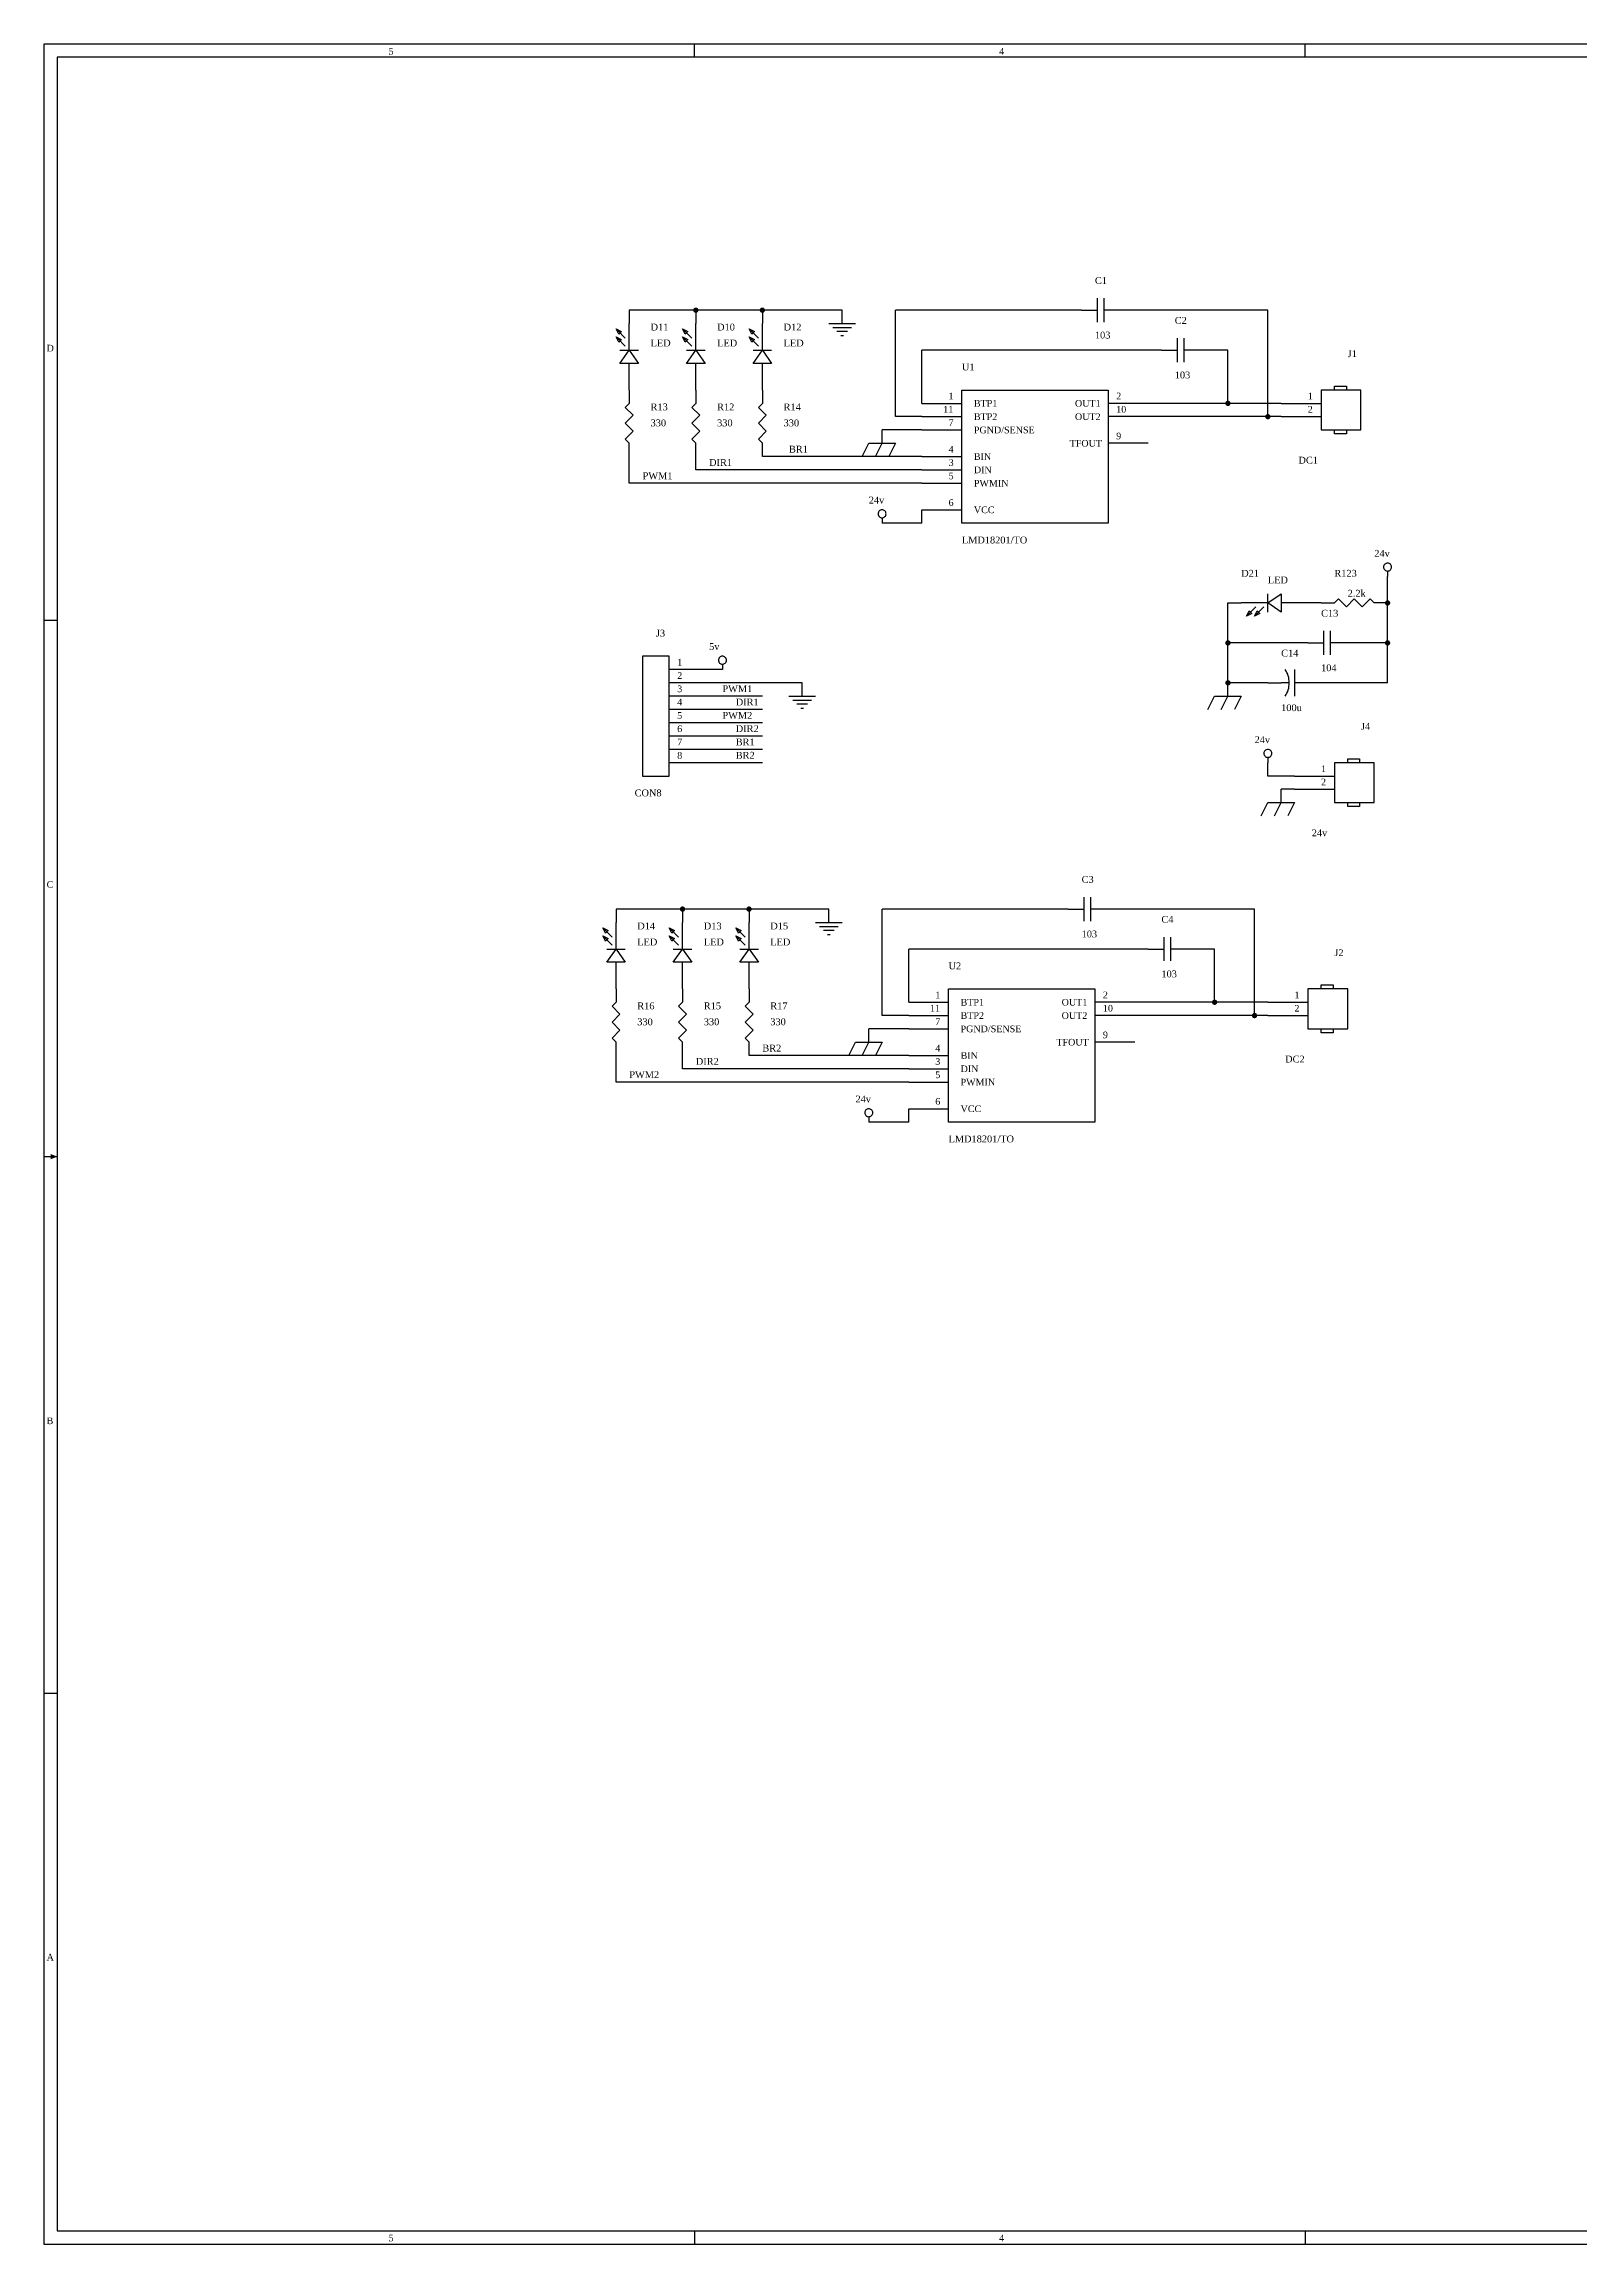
# Model space of a CAD drawing. Extents: x -3 to 593, y 3 to 422.
# Drawn here: x -2.5 to 290.6, y 2.5 to 422.4 of the extents above; entities that cross this region are included whole.
import ezdxf

# ---------------------------------------------------------------- set-up
doc = ezdxf.new("R2010")
doc.units = 0
doc.header["$MEASUREMENT"] = 0
for name, color, linetype in [('PARTS', 7, 'Continuous'), ('PARTTEXT', 7, 'Continuous'), ('TITLE', 7, 'Continuous'), ('WIRE', 7, 'Continuous'), ('WIRETEXT', 7, 'Continuous')]:
    doc.layers.add(name, color=color, linetype=linetype)
doc.styles.get("Standard").update_dxf_attribs({"font": 'times_0.ttf'})

msp = doc.modelspace()

# ---------------------------------------------------------------- linework, layer by layer
at = {"layer": 'PARTS'}
for p, q in [((109.22, 371.602), (109.22, 369.062)), ((121.92, 371.602), (121.92, 369.062)), ((134.62, 371.602), (134.62, 369.062)), ((195.58, 371.602), (198.12, 371.602)), ((203.2, 371.602), (200.66, 371.602)), ((210.82, 363.982), (213.36, 363.982)), ((218.44, 363.982), (215.9, 363.982)), ((109.22, 356.362), (109.22, 358.902)), ((121.92, 356.362), (121.92, 358.902)), ((134.62, 356.362), (134.62, 358.902)), ((109.22, 356.362), (109.22, 353.822)), ((121.92, 356.362), (121.92, 353.822)), ((134.62, 356.362), (134.62, 353.822)), ((165.1, 353.822), (172.72, 353.822)), ((208.28, 353.822), (200.66, 353.822)), ((233.68, 353.822), (241.3, 353.822)), ((165.1, 351.282), (172.72, 351.282)), ((165.1, 348.742), (172.72, 348.742)), ((208.28, 351.282), (200.66, 351.282)), ((233.68, 351.282), (241.3, 351.282)), ((109.22, 343.662), (109.22, 346.202)), ((121.92, 343.662), (121.92, 346.202)), ((134.62, 343.662), (134.62, 346.202)), ((208.28, 346.202), (200.66, 346.202)), ((165.1, 343.662), (172.72, 343.662)), ((165.1, 341.122), (172.72, 341.122)), ((165.1, 338.582), (172.72, 338.582)), ((165.1, 333.502), (172.72, 333.502)), ((223.52, 315.722), (226.06, 315.722)), ((238.76, 315.722), (236.22, 315.722)), ((241.3, 315.722), (243.84, 315.722)), ((254, 315.722), (251.46, 315.722)), ((238.76, 308.102), (241.3, 308.102)), ((246.38, 308.102), (243.84, 308.102)), ((124.46, 303.022), (116.84, 303.022)), ((124.46, 300.482), (116.84, 300.482)), ((231.14, 300.482), (233.68, 300.482)), ((238.76, 300.482), (236.22, 300.482)), ((124.46, 297.942), (116.84, 297.942)), ((124.46, 295.402), (116.84, 295.402)), ((124.46, 292.862), (116.84, 292.862)), ((124.46, 290.322), (116.84, 290.322)), ((124.46, 287.782), (116.84, 287.782)), ((124.46, 285.242), (116.84, 285.242)), ((236.22, 282.702), (243.84, 282.702)), ((236.22, 280.162), (243.84, 280.162)), ((106.68, 257.302), (106.68, 254.762)), ((119.38, 257.302), (119.38, 254.762)), ((132.08, 257.302), (132.08, 254.762)), ((193.04, 257.302), (195.58, 257.302)), ((200.66, 257.302), (198.12, 257.302)), ((208.28, 249.682), (210.82, 249.682)), ((215.9, 249.682), (213.36, 249.682)), ((106.68, 242.062), (106.68, 244.602)), ((119.38, 242.062), (119.38, 244.602)), ((132.08, 242.062), (132.08, 244.602)), ((106.68, 242.062), (106.68, 239.522)), ((119.38, 242.062), (119.38, 239.522)), ((132.08, 242.062), (132.08, 239.522)), ((162.56, 239.522), (170.18, 239.522)), ((205.74, 239.522), (198.12, 239.522)), ((231.14, 239.522), (238.76, 239.522)), ((162.56, 236.982), (170.18, 236.982)), ((205.74, 236.982), (198.12, 236.982)), ((231.14, 236.982), (238.76, 236.982)), ((106.68, 229.362), (106.68, 231.902)), ((119.38, 229.362), (119.38, 231.902)), ((132.08, 229.362), (132.08, 231.902)), ((162.56, 234.442), (170.18, 234.442)), ((205.74, 231.902), (198.12, 231.902)), ((162.56, 229.362), (170.18, 229.362)), ((162.56, 226.822), (170.18, 226.822)), ((162.56, 224.282), (170.18, 224.282)), ((162.56, 219.202), (170.18, 219.202))]:
    msp.add_line(p, q, dxfattribs=at)
for points in [[(198.628, 369.316), (198.628, 373.888)], [(199.898, 369.316), (199.898, 373.888)], [(198.12, 371.602), (198.628, 371.602)], [(200.66, 371.602), (199.898, 371.602)], [(106.934, 367.792), (108.458, 366.268)], [(106.934, 366.268), (108.458, 364.744)], [(109.22, 363.982), (109.22, 369.062)], [(119.634, 367.792), (121.158, 366.268)], [(119.634, 366.268), (121.158, 364.744)], [(121.92, 363.982), (121.92, 369.062)], [(132.334, 367.792), (133.858, 366.268)], [(132.334, 366.268), (133.858, 364.744)], [(134.62, 363.982), (134.62, 369.062)], [(147.32, 369.062), (152.4, 369.062)], [(148.082, 368.3), (151.638, 368.3)], [(150.876, 367.538), (148.844, 367.538)], [(149.606, 366.776), (150.114, 366.776)], [(213.868, 361.696), (213.868, 366.268)], [(215.138, 361.696), (215.138, 366.268)], [(107.442, 363.982), (110.998, 363.982)], [(109.22, 358.902), (109.22, 361.442)], [(120.142, 363.982), (123.698, 363.982)], [(121.92, 358.902), (121.92, 361.442)], [(132.842, 363.982), (136.398, 363.982)], [(134.62, 358.902), (134.62, 361.442)], [(213.36, 363.982), (213.868, 363.982)], [(215.9, 363.982), (215.138, 363.982)], [(243.84, 356.362), (243.84, 356.362), (243.84, 357.124), (246.126, 357.124), (246.126, 356.362)], [(108.458, 353.06), (109.22, 353.822)], [(109.982, 351.536), (108.458, 353.06)], [(121.158, 353.06), (121.92, 353.822)], [(122.682, 351.536), (121.158, 353.06)], [(133.858, 353.06), (134.62, 353.822)], [(135.382, 351.536), (133.858, 353.06)], [(108.458, 350.012), (109.982, 351.536)], [(109.982, 348.488), (108.458, 350.012)], [(108.458, 346.964), (109.982, 348.488)], [(121.158, 350.012), (122.682, 351.536)], [(122.682, 348.488), (121.158, 350.012)], [(121.158, 346.964), (122.682, 348.488)], [(133.858, 350.012), (135.382, 351.536)], [(135.382, 348.488), (133.858, 350.012)], [(133.858, 346.964), (135.382, 348.488)], [(246.126, 348.742), (246.126, 348.742), (246.126, 347.98), (243.84, 347.98), (243.84, 348.742)], [(109.22, 346.202), (108.458, 346.964)], [(121.92, 346.202), (121.158, 346.964)], [(134.62, 346.202), (133.858, 346.964)], [(153.67, 343.662), (154.94, 346.202)], [(154.94, 346.202), (160.02, 346.202)], [(156.21, 343.662), (157.48, 346.202)], [(160.02, 346.202), (158.75, 343.662)], [(157.48, 331.978), (157.48, 330.962)], [(254, 321.818), (254, 320.802)], [(231.14, 315.722), (226.06, 315.722)], [(227.33, 313.436), (228.854, 314.96)], [(228.854, 313.436), (230.378, 314.96)], [(231.14, 313.944), (231.14, 317.5)], [(236.22, 315.722), (233.68, 315.722)], [(243.84, 315.722), (244.602, 316.484)], [(244.602, 316.484), (246.126, 314.96)], [(246.126, 314.96), (247.65, 316.484)], [(247.65, 316.484), (249.174, 314.96)], [(249.174, 314.96), (250.698, 316.484)], [(250.698, 316.484), (251.46, 315.722)], [(241.3, 308.102), (241.808, 308.102)], [(241.808, 305.816), (241.808, 310.388)], [(243.078, 305.816), (243.078, 310.388)], [(243.84, 308.102), (243.078, 308.102)], [(127, 304.038), (127, 303.022)], [(236.22, 303.022), (236.22, 297.942)], [(235.204, 300.482), (233.68, 300.482)], [(139.7, 297.942), (144.78, 297.942)], [(140.462, 297.18), (144.018, 297.18)], [(143.256, 296.418), (141.224, 296.418)], [(141.986, 295.656), (142.494, 295.656)], [(219.71, 295.402), (220.98, 297.942)], [(220.98, 297.942), (226.06, 297.942)], [(222.25, 295.402), (223.52, 297.942)], [(226.06, 297.942), (224.79, 295.402)], [(231.14, 286.258), (231.14, 285.242)], [(246.38, 285.242), (246.38, 285.242), (246.38, 286.004), (248.666, 286.004), (248.666, 285.242)], [(229.87, 275.082), (231.14, 277.622)], [(231.14, 277.622), (236.22, 277.622)], [(232.41, 275.082), (233.68, 277.622)], [(236.22, 277.622), (234.95, 275.082)], [(248.666, 277.622), (248.666, 277.622), (248.666, 276.86), (246.38, 276.86), (246.38, 277.622)], [(195.58, 257.302), (196.088, 257.302)], [(196.088, 255.016), (196.088, 259.588)], [(197.358, 255.016), (197.358, 259.588)], [(198.12, 257.302), (197.358, 257.302)], [(104.394, 253.492), (105.918, 251.968)], [(104.394, 251.968), (105.918, 250.444)], [(106.68, 249.682), (106.68, 254.762)], [(117.094, 253.492), (118.618, 251.968)], [(117.094, 251.968), (118.618, 250.444)], [(119.38, 249.682), (119.38, 254.762)], [(129.794, 253.492), (131.318, 251.968)], [(129.794, 251.968), (131.318, 250.444)], [(132.08, 249.682), (132.08, 254.762)], [(144.78, 254.762), (149.86, 254.762)], [(145.542, 254), (149.098, 254)], [(148.336, 253.238), (146.304, 253.238)], [(147.066, 252.476), (147.574, 252.476)], [(211.328, 247.396), (211.328, 251.968)], [(212.598, 247.396), (212.598, 251.968)], [(104.902, 249.682), (108.458, 249.682)], [(117.602, 249.682), (121.158, 249.682)], [(130.302, 249.682), (133.858, 249.682)], [(210.82, 249.682), (211.328, 249.682)], [(213.36, 249.682), (212.598, 249.682)], [(106.68, 244.602), (106.68, 247.142)], [(119.38, 244.602), (119.38, 247.142)], [(132.08, 244.602), (132.08, 247.142)], [(105.918, 238.76), (106.68, 239.522)], [(118.618, 238.76), (119.38, 239.522)], [(131.318, 238.76), (132.08, 239.522)], [(241.3, 242.062), (241.3, 242.062), (241.3, 242.824), (243.586, 242.824), (243.586, 242.062)], [(107.442, 237.236), (105.918, 238.76)], [(105.918, 235.712), (107.442, 237.236)], [(107.442, 234.188), (105.918, 235.712)], [(120.142, 237.236), (118.618, 238.76)], [(118.618, 235.712), (120.142, 237.236)], [(120.142, 234.188), (118.618, 235.712)], [(132.842, 237.236), (131.318, 238.76)], [(131.318, 235.712), (132.842, 237.236)], [(132.842, 234.188), (131.318, 235.712)], [(105.918, 232.664), (107.442, 234.188)], [(106.68, 231.902), (105.918, 232.664)], [(118.618, 232.664), (120.142, 234.188)], [(119.38, 231.902), (118.618, 232.664)], [(131.318, 232.664), (132.842, 234.188)], [(132.08, 231.902), (131.318, 232.664)], [(151.13, 229.362), (152.4, 231.902)], [(152.4, 231.902), (157.48, 231.902)], [(153.67, 229.362), (154.94, 231.902)], [(157.48, 231.902), (156.21, 229.362)], [(243.586, 234.442), (243.586, 234.442), (243.586, 233.68), (241.3, 233.68), (241.3, 234.442)], [(154.94, 217.678), (154.94, 216.662)]]:
    msp.add_lwpolyline(points, dxfattribs=at)
for points in [[(107.188, 367.03), (107.188, 367.03), (106.68, 368.046), (107.696, 367.538), (107.188, 367.03)], [(107.188, 365.506), (107.188, 365.506), (106.68, 366.522), (107.696, 366.014), (107.188, 365.506)], [(119.888, 367.03), (119.888, 367.03), (119.38, 368.046), (120.396, 367.538), (119.888, 367.03)], [(119.888, 365.506), (119.888, 365.506), (119.38, 366.522), (120.396, 366.014), (119.888, 365.506)], [(132.588, 367.03), (132.588, 367.03), (132.08, 368.046), (133.096, 367.538), (132.588, 367.03)], [(132.588, 365.506), (132.588, 365.506), (132.08, 366.522), (133.096, 366.014), (132.588, 365.506)], [(109.22, 363.982), (109.22, 363.982), (110.998, 361.442), (107.442, 361.442), (109.22, 363.982)], [(121.92, 363.982), (121.92, 363.982), (123.698, 361.442), (120.142, 361.442), (121.92, 363.982)], [(134.62, 363.982), (134.62, 363.982), (136.398, 361.442), (132.842, 361.442), (134.62, 363.982)], [(172.72, 356.362), (200.66, 356.362), (200.66, 330.962), (172.72, 330.962)], [(248.92, 356.362), (241.3, 356.362), (241.3, 348.742), (248.92, 348.742)], [(231.14, 315.722), (231.14, 315.722), (233.68, 317.5), (233.68, 313.944), (231.14, 315.722)], [(228.092, 313.69), (228.092, 313.69), (227.076, 313.182), (227.584, 314.198), (228.092, 313.69)], [(229.616, 313.69), (229.616, 313.69), (228.6, 313.182), (229.108, 314.198), (229.616, 313.69)], [(116.84, 305.562), (111.76, 305.562), (111.76, 282.702), (116.84, 282.702)], [(251.46, 285.242), (243.84, 285.242), (243.84, 277.622), (251.46, 277.622)], [(104.648, 252.73), (104.648, 252.73), (104.14, 253.746), (105.156, 253.238), (104.648, 252.73)], [(104.648, 251.206), (104.648, 251.206), (104.14, 252.222), (105.156, 251.714), (104.648, 251.206)], [(117.348, 252.73), (117.348, 252.73), (116.84, 253.746), (117.856, 253.238), (117.348, 252.73)], [(117.348, 251.206), (117.348, 251.206), (116.84, 252.222), (117.856, 251.714), (117.348, 251.206)], [(130.048, 252.73), (130.048, 252.73), (129.54, 253.746), (130.556, 253.238), (130.048, 252.73)], [(130.048, 251.206), (130.048, 251.206), (129.54, 252.222), (130.556, 251.714), (130.048, 251.206)], [(106.68, 249.682), (106.68, 249.682), (108.458, 247.142), (104.902, 247.142), (106.68, 249.682)], [(119.38, 249.682), (119.38, 249.682), (121.158, 247.142), (117.602, 247.142), (119.38, 249.682)], [(132.08, 249.682), (132.08, 249.682), (133.858, 247.142), (130.302, 247.142), (132.08, 249.682)], [(170.18, 242.062), (198.12, 242.062), (198.12, 216.662), (170.18, 216.662)], [(246.38, 242.062), (238.76, 242.062), (238.76, 234.442), (246.38, 234.442)]]:
    msp.add_lwpolyline(points, close=True, dxfattribs=at)
for points in [[(158.242, 332.74, 0.0985), (158.184, 333.0316, 0.0985), (158.0188, 333.2788, 0.0985), (157.7716, 333.444, 0.0985), (157.48, 333.502, 0.0985), (157.1884, 333.444, 0.0985), (156.9412, 333.2788, 0.0985), (156.776, 333.0316, 0.0985), (156.718, 332.74, 0.0985), (156.776, 332.4484, 0.0985), (156.9412, 332.2012, 0.0985), (157.1884, 332.036, 0.0985), (157.48, 331.978, 0.0985), (157.7716, 332.036, 0.0985), (158.0188, 332.2012, 0.0985), (158.184, 332.4484, 0.0985)], [(254.762, 322.58, 0.0985), (254.704, 322.8716, 0.0985), (254.5388, 323.1188, 0.0985), (254.2916, 323.284, 0.0985), (254, 323.342, 0.0985), (253.7084, 323.284, 0.0985), (253.4612, 323.1188, 0.0985), (253.296, 322.8716, 0.0985), (253.238, 322.58, 0.0985), (253.296, 322.2884, 0.0985), (253.4612, 322.0412, 0.0985), (253.7084, 321.876, 0.0985), (254, 321.818, 0.0985), (254.2916, 321.876, 0.0985), (254.5388, 322.0412, 0.0985), (254.704, 322.2884, 0.0985)], [(127.762, 304.8, 0.0985), (127.704, 305.0916, 0.0985), (127.5388, 305.3388, 0.0985), (127.2916, 305.504, 0.0985), (127, 305.562, 0.0985), (126.7084, 305.504, 0.0985), (126.4612, 305.3388, 0.0985), (126.296, 305.0916, 0.0985), (126.238, 304.8, 0.0985), (126.296, 304.5084, 0.0985), (126.4612, 304.2612, 0.0985), (126.7084, 304.096, 0.0985), (127, 304.038, 0.0985), (127.2916, 304.096, 0.0985), (127.5388, 304.2612, 0.0985), (127.704, 304.5084, 0.0985)], [(231.902, 287.02, 0.0985), (231.844, 287.3116, 0.0985), (231.6788, 287.5588, 0.0985), (231.4316, 287.724, 0.0985), (231.14, 287.782, 0.0985), (230.8484, 287.724, 0.0985), (230.6012, 287.5588, 0.0985), (230.436, 287.3116, 0.0985), (230.378, 287.02, 0.0985), (230.436, 286.7284, 0.0985), (230.6012, 286.4812, 0.0985), (230.8484, 286.316, 0.0985), (231.14, 286.258, 0.0985), (231.4316, 286.316, 0.0985), (231.6788, 286.4812, 0.0985), (231.844, 286.7284, 0.0985)], [(155.702, 218.44, 0.0985), (155.644, 218.7316, 0.0985), (155.4788, 218.9788, 0.0985), (155.2316, 219.144, 0.0985), (154.94, 219.202, 0.0985), (154.6484, 219.144, 0.0985), (154.4012, 218.9788, 0.0985), (154.236, 218.7316, 0.0985), (154.178, 218.44, 0.0985), (154.236, 218.1484, 0.0985), (154.4012, 217.9012, 0.0985), (154.6484, 217.736, 0.0985), (154.94, 217.678, 0.0985), (155.2316, 217.736, 0.0985), (155.4788, 217.9012, 0.0985), (155.644, 218.1484, 0.0985)]]:
    msp.add_lwpolyline(points, format="xyb", close=True, dxfattribs=at)
for points in [[(235.204, 300.482, 0.1654), (234.442, 303.022)], [(234.442, 297.942, 0.1654), (235.204, 300.482)]]:
    msp.add_lwpolyline(points, format="xyb", dxfattribs=at)
at = {"layer": 'TITLE'}
for points in [[(-2.54, 2.54), (591.312, 2.54), (591.312, 422.402), (-2.54, 422.402)], [(0, 5.08), (588.772, 5.08), (588.772, 419.862), (0, 419.862)]]:
    msp.add_lwpolyline(points, close=True, dxfattribs=at)
for points in [[(121.666, 419.862), (121.666, 422.402)], [(238.252, 419.862), (238.252, 422.402)], [(-2.54, 312.42), (0, 312.42)], [(-2.54, 210.058), (0, 210.058)], [(-2.54, 107.696), (0, 107.696)], [(121.666, 5.08), (121.666, 2.54)], [(238.252, 5.08), (238.252, 2.54)]]:
    msp.add_lwpolyline(points, dxfattribs=at)
msp.add_solid([(0, 210.058), (-1.27, 210.566), (-1.27, 209.55), (-1.27, 210.058)], dxfattribs=at)
msp.add_solid([(0, 210.058), (-1.27, 210.566), (-1.27, 209.55), (-1.27, 210.058)], dxfattribs=at)
msp.add_solid([(0, 210.058), (-1.27, 210.566), (-1.27, 209.55), (-1.27, 210.058)], dxfattribs=at)
at = {"layer": 'WIRE'}
for points in [[(121.92, 371.602), (109.22, 371.602)], [(134.62, 371.602), (121.92, 371.602)], [(149.86, 371.602), (134.62, 371.602)], [(149.86, 369.062), (149.86, 371.602)], [(195.58, 371.602), (160.02, 371.602)], [(160.02, 351.282), (160.02, 371.602)], [(231.14, 371.602), (203.2, 371.602)], [(231.14, 351.282), (231.14, 371.602)], [(210.82, 363.982), (165.1, 363.982)], [(165.1, 353.822), (165.1, 363.982)], [(223.52, 363.982), (218.44, 363.982)], [(223.52, 353.822), (223.52, 363.982)], [(223.52, 353.822), (208.28, 353.822)], [(233.68, 353.822), (223.52, 353.822)], [(165.1, 348.742), (157.48, 348.742)], [(157.48, 346.202), (157.48, 348.742)], [(165.1, 351.282), (160.02, 351.282)], [(231.14, 351.282), (208.28, 351.282)], [(233.68, 351.282), (231.14, 351.282)], [(109.22, 338.582), (109.22, 343.662)], [(121.92, 341.122), (121.92, 343.662)], [(165.1, 341.122), (121.92, 341.122)], [(165.1, 343.662), (134.62, 343.662)], [(165.1, 338.582), (109.22, 338.582)], [(165.1, 330.962), (165.1, 333.502)], [(165.1, 330.962), (157.48, 330.962)], [(254, 315.722), (254, 320.802)], [(223.52, 308.102), (223.52, 315.722)], [(241.3, 315.722), (238.76, 315.722)], [(254, 308.102), (254, 315.722)], [(238.76, 308.102), (223.52, 308.102)], [(223.52, 300.482), (223.52, 308.102)], [(254, 308.102), (246.38, 308.102)], [(254, 300.482), (254, 308.102)], [(127, 303.022), (124.46, 303.022)], [(142.24, 300.482), (124.46, 300.482)], [(142.24, 297.942), (142.24, 300.482)], [(223.52, 297.942), (223.52, 300.482)], [(231.14, 300.482), (223.52, 300.482)], [(254, 300.482), (238.76, 300.482)], [(134.62, 297.942), (124.46, 297.942)], [(134.62, 295.402), (124.46, 295.402)], [(134.62, 292.862), (124.46, 292.862)], [(134.62, 290.322), (124.46, 290.322)], [(134.62, 287.782), (124.46, 287.782)], [(134.62, 285.242), (124.46, 285.242)], [(231.14, 282.702), (231.14, 285.242)], [(236.22, 282.702), (231.14, 282.702)], [(236.22, 280.162), (233.68, 280.162)], [(233.68, 277.622), (233.68, 280.162)], [(119.38, 257.302), (106.68, 257.302)], [(132.08, 257.302), (119.38, 257.302)], [(147.32, 257.302), (132.08, 257.302)], [(147.32, 254.762), (147.32, 257.302)], [(193.04, 257.302), (157.48, 257.302)], [(157.48, 236.982), (157.48, 257.302)], [(228.6, 257.302), (200.66, 257.302)], [(228.6, 236.982), (228.6, 257.302)], [(208.28, 249.682), (162.56, 249.682)], [(162.56, 239.522), (162.56, 249.682)], [(220.98, 249.682), (215.9, 249.682)], [(220.98, 239.522), (220.98, 249.682)], [(220.98, 239.522), (205.74, 239.522)], [(231.14, 239.522), (220.98, 239.522)], [(162.56, 236.982), (157.48, 236.982)], [(228.6, 236.982), (205.74, 236.982)], [(231.14, 236.982), (228.6, 236.982)], [(162.56, 234.442), (154.94, 234.442)], [(154.94, 231.902), (154.94, 234.442)], [(106.68, 224.282), (106.68, 229.362)], [(119.38, 226.822), (119.38, 229.362)], [(162.56, 226.822), (119.38, 226.822)], [(162.56, 229.362), (132.08, 229.362)], [(162.56, 224.282), (106.68, 224.282)], [(162.56, 216.662), (162.56, 219.202)], [(162.56, 216.662), (154.94, 216.662)]]:
    msp.add_lwpolyline(points, dxfattribs=at)
at = {"layer": 'WIRE', "const_width": 0.508}
for points in [[(121.666, 371.602, 1), (122.174, 371.602, 1)], [(134.366, 371.602, 1), (134.874, 371.602, 1)], [(223.266, 353.822, 1), (223.774, 353.822, 1)], [(230.886, 351.282, 1), (231.394, 351.282, 1)], [(253.746, 315.722, 1), (254.254, 315.722, 1)], [(223.266, 308.102, 1), (223.774, 308.102, 1)], [(253.746, 308.102, 1), (254.254, 308.102, 1)], [(223.266, 300.482, 1), (223.774, 300.482, 1)], [(119.126, 257.302, 1), (119.634, 257.302, 1)], [(131.826, 257.302, 1), (132.334, 257.302, 1)], [(220.726, 239.522, 1), (221.234, 239.522, 1)], [(228.346, 236.982, 1), (228.854, 236.982, 1)]]:
    msp.add_lwpolyline(points, format="xyb", close=True, dxfattribs=at)

# ---------------------------------------------------------------- texts
at = {"layer": 'PARTS'}
for s, p in [('11', (169.164, 352.044)), ('1', (170.18, 354.584)), ('BTP1', (175.006, 353.187)), ('OUT1', (194.31, 353.187)), ('2', (202.184, 354.584)), ('10', (202.184, 352.044)), ('2', (238.76, 352.044)), ('1', (238.76, 354.584)), ('7', (170.18, 349.504)), ('BTP2', (175.006, 350.647)), ('PGND/SENSE', (175.006, 348.107)), ('OUT2', (194.31, 350.647)), ('4', (170.18, 344.424)), ('BIN', (175.006, 343.027)), ('TFOUT', (193.294, 345.567)), ('9', (202.184, 346.964)), ('3', (170.18, 341.884)), ('5', (170.18, 339.344)), ('DIN', (175.006, 340.487)), ('PWMIN', (175.006, 337.947)), ('6', (170.18, 334.264)), ('VCC', (175.006, 332.867)), ('2', (118.364, 301.244)), ('1', (118.364, 303.784)), ('3', (118.364, 298.704)), ('4', (118.364, 296.164)), ('5', (118.364, 293.624)), ('6', (118.364, 291.084)), ('7', (118.364, 288.544)), ('8', (118.364, 286.004)), ('2', (241.3, 280.924)), ('1', (241.3, 283.464)), ('1', (167.64, 240.284)), ('BTP1', (172.466, 238.887)), ('OUT1', (191.77, 238.887)), ('2', (199.644, 240.284)), ('1', (236.22, 240.284)), ('11', (166.624, 237.744)), ('7', (167.64, 235.204)), ('BTP2', (172.466, 236.347)), ('OUT2', (191.77, 236.347)), ('10', (199.644, 237.744)), ('2', (236.22, 237.744)), ('4', (167.64, 230.124)), ('PGND/SENSE', (172.466, 233.807)), ('TFOUT', (190.754, 231.267)), ('9', (199.644, 232.664)), ('3', (167.64, 227.584)), ('BIN', (172.466, 228.727)), ('DIN', (172.466, 226.187)), ('5', (167.64, 225.044)), ('PWMIN', (172.466, 223.647)), ('6', (167.64, 219.964)), ('VCC', (172.466, 218.567))]:
    msp.add_text(s, height=1.27, dxfattribs=at).set_placement(p)
at = {"layer": 'PARTTEXT'}
for s, p in [('C1', (198.12, 376.6163)), ('C2', (213.36, 368.9963)), ('D11', (113.284, 367.7263)), ('LED', (113.284, 364.6783)), ('D10', (125.984, 367.7263)), ('LED', (125.984, 364.6783)), ('D12', (138.684, 367.7263)), ('LED', (138.684, 364.6783)), ('103', (198.12, 366.2023)), ('U1', (172.72, 360.1063)), ('J1', (246.38, 362.6463)), ('103', (213.36, 358.5823)), ('R13', (113.284, 352.4863)), ('R12', (125.984, 352.4863)), ('R14', (138.684, 352.4863)), ('330', (113.284, 349.4383)), ('330', (125.984, 349.4383)), ('330', (138.684, 349.4383)), ('DC1', (236.982, 342.3263)), ('24v', (154.94, 334.7063)), ('LMD18201/TO', (172.72, 327.0863)), ('24v', (251.46, 324.5463)), ('D21', (226.06, 320.7363)), ('LED', (231.14, 319.4663)), ('R123', (243.84, 320.7363)), ('2.2k', (246.38, 316.9263)), ('C13', (241.3, 313.1163)), ('J3', (114.3, 309.3063)), ('5v', (124.46, 306.7663)), ('C14', (233.68, 305.4963)), ('104', (241.3, 302.7023)), ('100u', (233.68, 295.0823)), ('24v', (228.6, 288.9863)), ('J4', (248.92, 291.5263)), ('CON8', (110.236, 278.8263)), ('24v', (239.522, 271.2063)), ('C3', (195.58, 262.3163)), ('D14', (110.744, 253.4263)), ('D13', (123.444, 253.4263)), ('D15', (136.144, 253.4263)), ('103', (195.58, 251.9023)), ('C4', (210.82, 254.6963)), ('LED', (110.744, 250.3783)), ('LED', (123.444, 250.3783)), ('LED', (136.144, 250.3783)), ('J2', (243.84, 248.3463)), ('U2', (170.18, 245.8063)), ('103', (210.82, 244.2823)), ('R16', (110.744, 238.1863)), ('R15', (123.444, 238.1863)), ('R17', (136.144, 238.1863)), ('330', (110.744, 235.1383)), ('330', (123.444, 235.1383)), ('330', (136.144, 235.1383)), ('DC2', (234.442, 228.0263)), ('24v', (152.4, 220.4063)), ('LMD18201/TO', (170.18, 212.7863))]:
    msp.add_text(s, height=1.3057, dxfattribs=at).set_placement(p)
at = {"layer": 'TITLE'}
for s, p in [('5', (63.246, 420.37)), ('4', (179.832, 420.37)), ('D', (-2.032, 363.728)), ('C', (-2.032, 261.366)), ('B', (-2.032, 159.004)), ('A', (-2.032, 56.642)), ('5', (63.246, 3.048)), ('4', (179.832, 3.048))]:
    msp.add_text(s, height=1.27, dxfattribs=at).set_placement(p)
at = {"layer": 'WIRETEXT'}
for s, p in [('BR1', (139.7, 344.424)), ('PWM1', (111.76, 339.344)), ('DIR1', (124.46, 341.884)), ('PWM1', (127, 298.704)), ('PWM2', (127, 293.624)), ('DIR1', (129.54, 296.164)), ('DIR2', (129.54, 291.084)), ('BR1', (129.54, 288.544)), ('BR2', (129.54, 286.004)), ('BR2', (134.62, 230.124)), ('DIR2', (121.92, 227.584)), ('PWM2', (109.22, 225.044))]:
    msp.add_text(s, height=1.3057, dxfattribs=at).set_placement(p)

doc.saveas('drawing.dxf')
